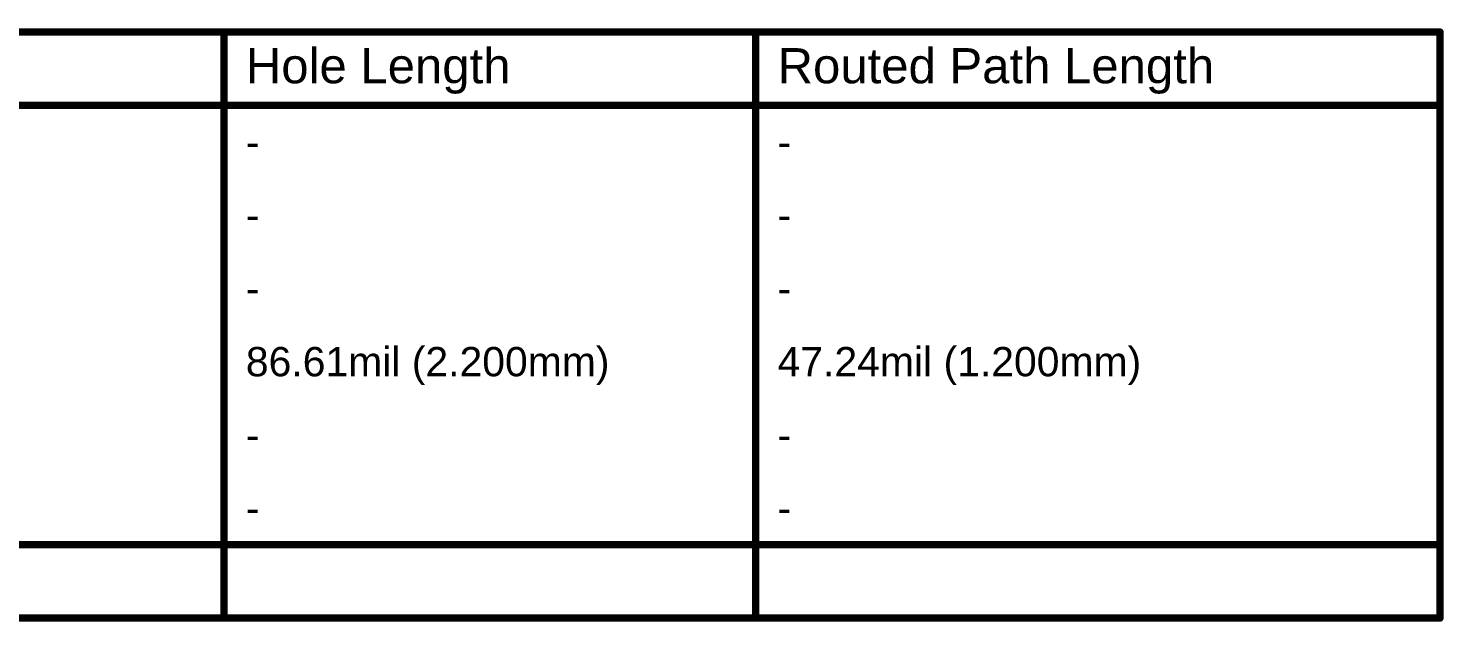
# Model space of a CAD drawing. Header units: inches. Extents: x -0.4 to 12.9, y -0.9 to 6.
# Drawn here: x 10.001 to 12.901, y 4.819 to 6.034 of the extents above; entities that cross this region are included whole.
import ezdxf

# ---------------------------------------------------------------- set-up
doc = ezdxf.new("R2010")
doc.units = ezdxf.units.IN
doc.header["$MEASUREMENT"] = 0
doc.layers.add('Drill Drawing', color=1, linetype='Continuous')
doc.styles.add('Arial', font='', dxfattribs={"height": 0.2})
doc.styles.get('Arial').set_extended_font_data('Arial')

msp = doc.modelspace()

# ---------------------------------------------------------------- linework, layer by layer
at = {"layer": 'Drill Drawing', "const_width": 0.015}
for points in [[(-0.1943, 6.0269), (12.894, 6.0269)], [(10.4017, 4.8269), (10.4017, 6.0269)], [(11.4914, 4.8269), (11.4914, 6.0269)], [(12.894, 4.8269), (12.894, 6.0269)], [(-0.1943, 5.8769), (12.894, 5.8769)], [(-0.1943, 4.9769), (12.894, 4.9769)], [(-0.1943, 4.8269), (12.894, 4.8269)]]:
    msp.add_lwpolyline(points, dxfattribs=at)
at = {"layer": 'Drill Drawing', "const_width": 0.0075}
for points in [[(10.3979, 6.0269, 1), (10.4054, 6.0269, 1)], [(11.4876, 6.0269, 1), (11.4951, 6.0269, 1)], [(12.8902, 6.0269, 1), (12.8977, 6.0269, 1)], [(12.8902, 6.0269, 1), (12.8977, 6.0269, 1)], [(12.8902, 5.8769, 1), (12.8977, 5.8769, 1)], [(12.8902, 4.9769, 1), (12.8977, 4.9769, 1)], [(10.3979, 4.8269, 1), (10.4054, 4.8269, 1)], [(11.4876, 4.8269, 1), (11.4951, 4.8269, 1)], [(12.8902, 4.8269, 1), (12.8977, 4.8269, 1)], [(12.8902, 4.8269, 1), (12.8977, 4.8269, 1)]]:
    msp.add_lwpolyline(points, format="xyb", close=True, dxfattribs=at)

# ---------------------------------------------------------------- texts
at = {"layer": 'Drill Drawing', "style": 'Arial'}
for s, height, p in [('Hole Length', 0.072, (10.4467, 5.9219)), ('Routed Path Length', 0.072, (11.5364, 5.9219)), ('-', 0.06, (10.4467, 5.7719)), ('-', 0.06, (11.5364, 5.7719)), ('-', 0.06, (10.4467, 5.6219)), ('-', 0.06, (11.5364, 5.6219)), ('-', 0.06, (10.4467, 5.4719)), ('-', 0.06, (11.5364, 5.4719)), ('86.61mil (2.200mm)', 0.06, (10.4467, 5.3219)), ('47.24mil (1.200mm)', 0.06, (11.5364, 5.3219)), ('-', 0.06, (10.4467, 5.1719)), ('-', 0.06, (11.5364, 5.1719)), ('-', 0.06, (10.4467, 5.0219)), ('-', 0.06, (11.5364, 5.0219))]:
    msp.add_text(s, height=height, dxfattribs=at).set_placement(p)

doc.saveas('drawing.dxf')
